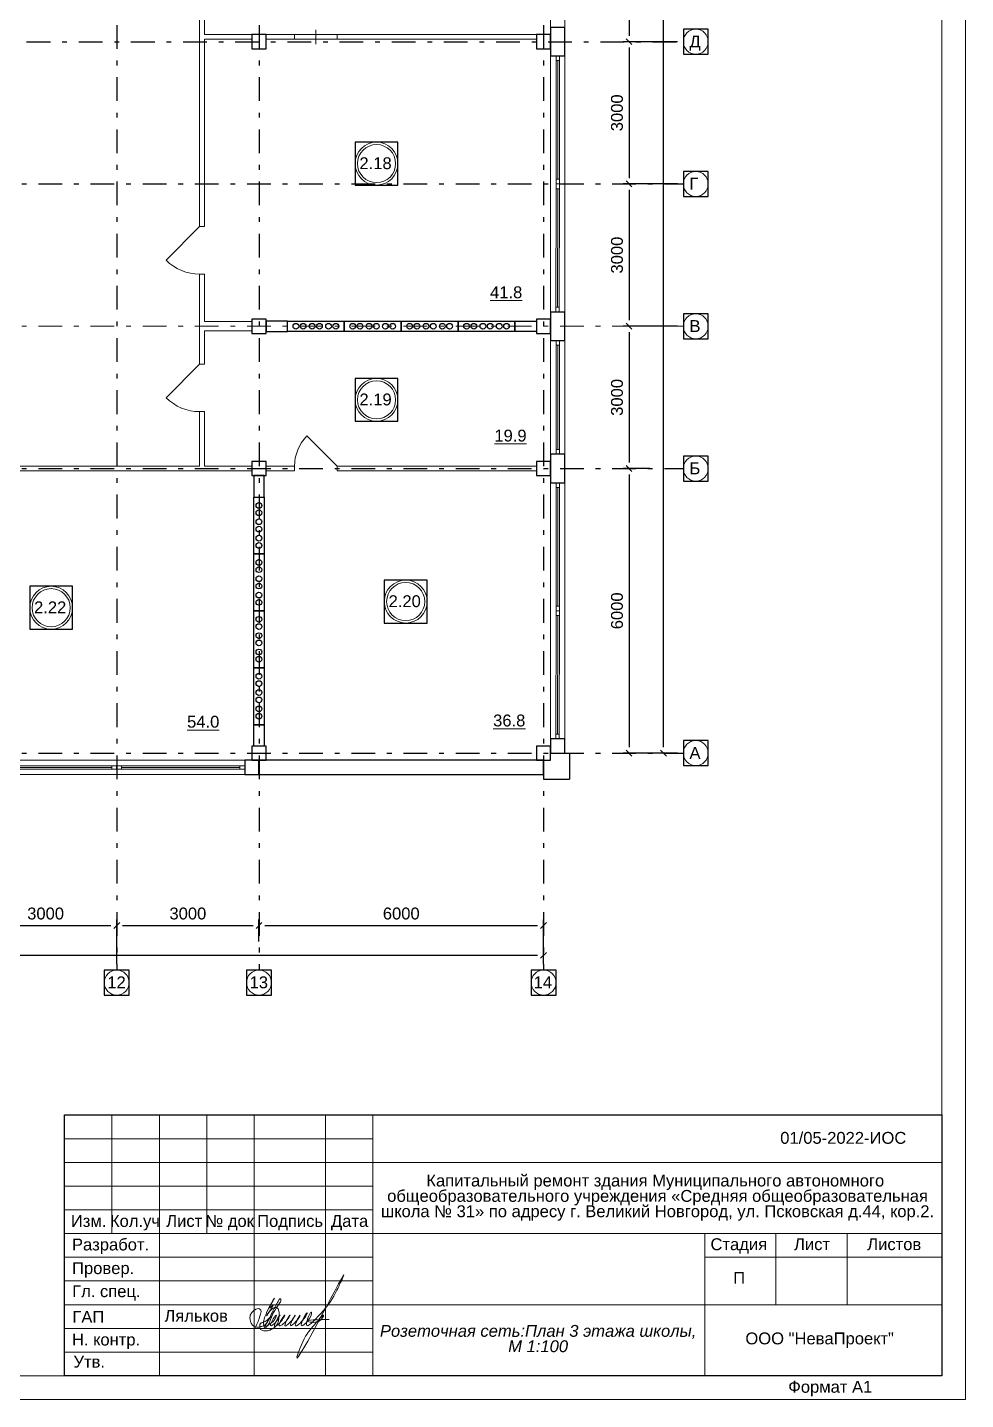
# Model space of a CAD drawing. Header units: metres. Extents: x -5 to 574, y -5 to 79.
# Drawn here: x 450.77 to 470.55, y 0 to 28.93 of the extents above; entities that cross this region are included whole.
import ezdxf
from ezdxf.enums import TextEntityAlignment as Align

# ---------------------------------------------------------------- set-up
doc = ezdxf.new("R2010")
doc.units = ezdxf.units.M
doc.header["$MEASUREMENT"] = 0
doc.linetypes.add('( Dashdot )', pattern=[1.001, 0.5, -0.25, 0.001, -0.25])
doc.linetypes.add('DGN Style 3', pattern=[9.681301, 6.915215, -2.766086])
doc.layers.get('DEFPOINTS').update_dxf_attribs({"lineweight": 0})
doc.layers.add('Level 50', color=7, linetype='Continuous', lineweight=0)
doc.layers.add('Level 63', color=7, linetype='Continuous', lineweight=0)
doc.layers.add('YOLO_STAMP', color=1, linetype='Continuous')
doc.layers.add('YOLO_TABLE', color=1, linetype='Continuous')
doc.styles.add('Arial', font='ariali.ttf')
doc.styles.add('GOST 2.304', font='cs_gost2304.shx')
doc.styles.add('Standard_0', font='arial.ttf')
doc.styles.add('Style-Arial', font='arial.ttf')
doc.dimstyles.get("Standard").update_dxf_attribs({"dimtxt": 0.00018, "dimasz": 0.00018, "dimexe": 0.0002, "dimexo": 0.0625, "dimgap": 9e-05, "dimtad": 0, "dimtih": 1, "dimtoh": 1, "dimdec": 4, "dimlfac": 1000, "dimzin": 0, "dimdsep": 46, "dimtxsty": 'Standard_0', "dimcen": 9e-05, "dimadec": 0, "dimazin": 0, "dimtfac": 1, "dimtdec": 4, "dimtofl": 0, "dimtmove": 0, "dimatfit": 0, "dimfxl": 0.01, "dimfxlon": 1, "dimtolj": 1, "dimtzin": 0, "dimarcsym": 0})

# ---------------------------------------------------------------- blocks, each defined once
blk = doc.blocks.new('*U29')
at = {"color": 7, "linetype": 'Continuous', "lineweight": 0, "flags": 128}
blk.add_lwpolyline([(42.05, 29.7), (42.05, -29.7), (-42.05, -29.7), (-42.05, 29.7), (42.05, 29.7)], close=True, dxfattribs=at)
at = {"layer": 'Level 50', "color": 7, "linetype": 'Continuous', "lineweight": 13}
for p, q in [((41.55, 29.2), (41.55, -29.2)), ((41.55, -29.2), (-41.25, -29.2))]:
    blk.add_line(p, q, dxfattribs=at)
at = {"layer": 'Level 63', "color": 7, "linetype": 'Continuous', "lineweight": 13}
for p, q in [((23.05, -23.7), (41.55, -23.7)), ((23.05, -23.7), (23.05, -29.2)), ((24.05, -23.7), (24.05, -26.2)), ((25.05, -23.7), (25.05, -29.2)), ((26.05, -23.7), (26.05, -26.2)), ((27.05, -23.7), (27.05, -29.2)), ((28.55, -23.7), (28.55, -29.2)), ((29.55, -23.7), (29.55, -29.2)), ((29.55, -24.7), (41.55, -24.7)), ((23.05, -25.7), (29.55, -25.7)), ((23.05, -26.2), (29.55, -26.2)), ((29.55, -26.2), (41.55, -26.2)), ((36.55, -26.7), (41.55, -26.7)), ((29.55, -27.7), (41.55, -27.7))]:
    blk.add_line(p, q, dxfattribs=at)
at = {"layer": 'Level 63', "color": 7, "linetype": 'Continuous', "lineweight": 0}
for p, q in [((23.05, -24.2), (29.55, -24.2)), ((23.05, -24.7), (29.55, -24.7)), ((23.05, -25.2), (29.55, -25.2)), ((23.05, -26.7), (29.55, -26.7)), ((23.05, -27.2), (29.55, -27.2)), ((23.05, -27.7), (29.55, -27.7)), ((23.05, -28.2), (29.55, -28.2)), ((23.05, -28.7), (29.55, -28.7))]:
    blk.add_line(p, q, dxfattribs=at)
at = {"layer": 'Level 63', "color": 7, "linetype": 'Continuous', "lineweight": 13, "flags": 128}
for points in [[(36.55, -26.2), (36.55, -29.2)], [(38.05, -26.2), (38.05, -27.7)], [(39.55, -26.2), (39.55, -27.7)]]:
    blk.add_lwpolyline(points, dxfattribs=at)
at = {"layer": 'Level 63', "color": 7, "linetype": 'Continuous', "lineweight": 0, "style": 'Style-Arial'}
for s, p in [('Изм.', (23.557, -25.935)), ('Кол.уч', (24.534, -25.935)), ('Лист', (25.573, -25.935)), ('№ док', (26.532, -25.935)), ('Подпись', (27.806, -25.935)), ('Дата', (29.061, -25.935)), ('Разработ.', (24.019, -26.431)), ('Стадия', (37.268, -26.425)), ('Лист', (38.813, -26.425)), ('Листов', (40.546, -26.425)), ('Провер.', (23.864, -26.929)), ('Гл. спец.', (23.931, -27.416)), ('ГАП', (23.551, -27.957)), ('Н. контр.', (23.925, -28.435)), ('ООО "НеваПроект"', (38.973, -28.411)), ('Утв.', (23.57, -28.902)), ('Формат А1', (39.197, -29.431))]:
    blk.add_text(s, height=0.25, dxfattribs=at).set_placement(p, align=Align.MIDDLE_CENTER)
blk = doc.blocks.new('_Oblique-1')
at = {"color": 0, "linetype": 'ByBlock', "lineweight": -2}
blk.add_line((0.5, 0.5), (-0.5, -0.5), dxfattribs=at)
blk = doc.blocks.new('*D247')
at = {"color": 0, "linetype": 'Continuous', "lineweight": -2, "transparency": 16777216}
for p, q in [((395.651, 9.181), (395.651, 9.491)), ((395.776, 9.366), (461.526, 9.366)), ((461.651, 9.181), (461.651, 9.491))]:
    blk.add_line(p, q, dxfattribs=at)
at = {"layer": 'DEFPOINTS', "color": 0, "linetype": 'Continuous', "lineweight": 0, "transparency": 16777216}
for p in [(461.651, 9.366), (395.651, 9.056), (461.651, 9.056)]:
    blk.add_point(p, dxfattribs=at)
at = {"color": 0, "linetype": 'Continuous', "lineweight": -2, "transparency": 16777216, "xscale": 0.125, "yscale": 0.125, "zscale": 0.125, "rotation": 180}
blk.add_blockref('_Oblique-1', (395.651, 9.366), dxfattribs=at)
at = {"color": 0, "linetype": 'Continuous', "lineweight": -2, "transparency": 16777216, "xscale": 0.125, "yscale": 0.125, "zscale": 0.125}
blk.add_blockref('_Oblique-1', (461.651, 9.366), dxfattribs=at)
at = {"color": 0, "linetype": 'Continuous', "lineweight": 0, "transparency": 16777216, "insert": (428.651, 9.619), "char_height": 0.25, "attachment_point": 5, "style": 'Style-Arial'}
blk.add_mtext('\\A1;66000', dxfattribs=at)
blk = doc.blocks.new('*D251')
at = {"color": 0, "linetype": 'Continuous', "lineweight": -2, "transparency": 16777216}
for p, q in [((464.475, 55.629), (464.056, 55.629)), ((464.181, 13.754), (464.181, 55.504)), ((464.475, 13.629), (464.056, 13.629))]:
    blk.add_line(p, q, dxfattribs=at)
at = {"layer": 'DEFPOINTS', "color": 0, "linetype": 'Continuous', "lineweight": 0, "transparency": 16777216}
for p in [(464.181, 55.629), (464.6, 55.629), (464.6, 13.629)]:
    blk.add_point(p, dxfattribs=at)
at = {"color": 0, "linetype": 'Continuous', "lineweight": -2, "transparency": 16777216, "xscale": 0.125, "yscale": 0.125, "zscale": 0.125}
for p, rotation in [((464.181, 55.629), 90), ((464.181, 13.629), 270)]:
    blk.add_blockref('_Oblique-1', p, dxfattribs=dict(at, rotation=rotation))
at = {"color": 0, "linetype": 'Continuous', "lineweight": 0, "transparency": 16777216, "insert": (463.929, 34.629), "char_height": 0.25, "attachment_point": 5, "rotation": 90, "style": 'Style-Arial'}
blk.add_mtext('\\A1;42000', dxfattribs=at)
blk = doc.blocks.new('*D477')
at = {"color": 0, "linetype": 'Continuous', "lineweight": -2, "transparency": 16777216}
for p, q in [((464.475, 34.629), (463.329, 34.629)), ((463.454, 34.504), (463.454, 28.754)), ((464.475, 28.629), (463.329, 28.629))]:
    blk.add_line(p, q, dxfattribs=at)
at = {"layer": 'DEFPOINTS', "color": 0, "linetype": 'Continuous', "lineweight": 0, "transparency": 16777216}
for p in [(464.6, 34.629), (463.454, 28.629), (464.6, 28.629)]:
    blk.add_point(p, dxfattribs=at)
at = {"color": 0, "linetype": 'Continuous', "lineweight": -2, "transparency": 16777216, "xscale": 0.125, "yscale": 0.125, "zscale": 0.125}
for p, rotation in [((463.454, 34.629), 90), ((463.454, 28.629), 270)]:
    blk.add_blockref('_Oblique-1', p, dxfattribs=dict(at, rotation=rotation))
at = {"color": 0, "linetype": 'Continuous', "lineweight": 0, "transparency": 16777216, "insert": (463.201, 31.629), "char_height": 0.25, "attachment_point": 5, "rotation": 90, "style": 'Style-Arial'}
blk.add_mtext('\\A1;6000', dxfattribs=at)
blk = doc.blocks.new('*D478')
at = {"color": 0, "linetype": 'Continuous', "lineweight": -2, "transparency": 16777216}
for p, q in [((464.475, 28.629), (463.329, 28.629)), ((463.454, 28.504), (463.454, 25.754)), ((464.475, 25.629), (463.329, 25.629))]:
    blk.add_line(p, q, dxfattribs=at)
at = {"layer": 'DEFPOINTS', "color": 0, "linetype": 'Continuous', "lineweight": 0, "transparency": 16777216}
for p in [(464.6, 28.629), (463.454, 25.629), (464.6, 25.629)]:
    blk.add_point(p, dxfattribs=at)
at = {"color": 0, "linetype": 'Continuous', "lineweight": -2, "transparency": 16777216, "xscale": 0.125, "yscale": 0.125, "zscale": 0.125}
for p, rotation in [((463.454, 28.629), 90), ((463.454, 25.629), 270)]:
    blk.add_blockref('_Oblique-1', p, dxfattribs=dict(at, rotation=rotation))
at = {"color": 0, "linetype": 'Continuous', "lineweight": 0, "transparency": 16777216, "insert": (463.201, 27.129), "char_height": 0.25, "attachment_point": 5, "rotation": 90, "style": 'Style-Arial'}
blk.add_mtext('\\A1;3000', dxfattribs=at)
blk = doc.blocks.new('*D479')
at = {"color": 0, "linetype": 'Continuous', "lineweight": -2, "transparency": 16777216}
for p, q in [((464.475, 25.629), (463.329, 25.629)), ((463.454, 25.504), (463.454, 22.754)), ((464.475, 22.629), (463.329, 22.629))]:
    blk.add_line(p, q, dxfattribs=at)
at = {"layer": 'DEFPOINTS', "color": 0, "linetype": 'Continuous', "lineweight": 0, "transparency": 16777216}
for p in [(464.6, 25.629), (463.454, 22.629), (464.6, 22.629)]:
    blk.add_point(p, dxfattribs=at)
at = {"color": 0, "linetype": 'Continuous', "lineweight": -2, "transparency": 16777216, "xscale": 0.125, "yscale": 0.125, "zscale": 0.125}
for p, rotation in [((463.454, 25.629), 90), ((463.454, 22.629), 270)]:
    blk.add_blockref('_Oblique-1', p, dxfattribs=dict(at, rotation=rotation))
at = {"color": 0, "linetype": 'Continuous', "lineweight": 0, "transparency": 16777216, "insert": (463.201, 24.129), "char_height": 0.25, "attachment_point": 5, "rotation": 90, "style": 'Style-Arial'}
blk.add_mtext('\\A1;3000', dxfattribs=at)
blk = doc.blocks.new('*D480')
at = {"color": 0, "linetype": 'Continuous', "lineweight": -2, "transparency": 16777216}
for p, q in [((464.475, 22.629), (463.329, 22.629)), ((463.454, 22.504), (463.454, 19.754)), ((463.896, 19.629), (463.329, 19.629))]:
    blk.add_line(p, q, dxfattribs=at)
at = {"layer": 'DEFPOINTS', "color": 0, "linetype": 'Continuous', "lineweight": 0, "transparency": 16777216}
for p in [(464.6, 22.629), (463.454, 19.629), (464.021, 19.629)]:
    blk.add_point(p, dxfattribs=at)
at = {"color": 0, "linetype": 'Continuous', "lineweight": -2, "transparency": 16777216, "xscale": 0.125, "yscale": 0.125, "zscale": 0.125}
for p, rotation in [((463.454, 22.629), 90), ((463.454, 19.629), 270)]:
    blk.add_blockref('_Oblique-1', p, dxfattribs=dict(at, rotation=rotation))
at = {"color": 0, "linetype": 'Continuous', "lineweight": 0, "transparency": 16777216, "insert": (463.201, 21.129), "char_height": 0.25, "attachment_point": 5, "rotation": 90, "style": 'Style-Arial'}
blk.add_mtext('\\A1;3000', dxfattribs=at)
blk = doc.blocks.new('*D481')
at = {"color": 0, "linetype": 'Continuous', "lineweight": -2, "transparency": 16777216}
for p, q in [((463.896, 19.629), (463.329, 19.629)), ((463.454, 19.504), (463.454, 13.754)), ((464.475, 13.629), (463.329, 13.629))]:
    blk.add_line(p, q, dxfattribs=at)
at = {"layer": 'DEFPOINTS', "color": 0, "linetype": 'Continuous', "lineweight": 0, "transparency": 16777216}
for p in [(464.021, 19.629), (463.454, 13.629), (464.6, 13.629)]:
    blk.add_point(p, dxfattribs=at)
at = {"color": 0, "linetype": 'Continuous', "lineweight": -2, "transparency": 16777216, "xscale": 0.125, "yscale": 0.125, "zscale": 0.125}
for p, rotation in [((463.454, 19.629), 90), ((463.454, 13.629), 270)]:
    blk.add_blockref('_Oblique-1', p, dxfattribs=dict(at, rotation=rotation))
at = {"color": 0, "linetype": 'Continuous', "lineweight": 0, "transparency": 16777216, "insert": (463.201, 16.629), "char_height": 0.25, "attachment_point": 5, "rotation": 90, "style": 'Style-Arial'}
blk.add_mtext('\\A1;6000', dxfattribs=at)
blk = doc.blocks.new('*D463')
at = {"color": 0, "linetype": 'Continuous', "lineweight": -2, "transparency": 16777216}
for p, q in [((449.651, 9.181), (449.651, 10.119)), ((449.776, 9.994), (452.526, 9.994)), ((452.651, 9.181), (452.651, 10.119))]:
    blk.add_line(p, q, dxfattribs=at)
at = {"layer": 'DEFPOINTS', "color": 0, "linetype": 'Continuous', "lineweight": 0, "transparency": 16777216}
for p in [(452.651, 9.994), (449.651, 9.056), (452.651, 9.056)]:
    blk.add_point(p, dxfattribs=at)
at = {"color": 0, "linetype": 'Continuous', "lineweight": -2, "transparency": 16777216, "xscale": 0.125, "yscale": 0.125, "zscale": 0.125, "rotation": 180}
blk.add_blockref('_Oblique-1', (449.651, 9.994), dxfattribs=at)
at = {"color": 0, "linetype": 'Continuous', "lineweight": -2, "transparency": 16777216, "xscale": 0.125, "yscale": 0.125, "zscale": 0.125}
blk.add_blockref('_Oblique-1', (452.651, 9.994), dxfattribs=at)
at = {"color": 0, "linetype": 'Continuous', "lineweight": 0, "transparency": 16777216, "insert": (451.151, 10.246), "char_height": 0.25, "attachment_point": 5, "style": 'Style-Arial'}
blk.add_mtext('\\A1;3000', dxfattribs=at)
blk = doc.blocks.new('*D464')
at = {"color": 0, "linetype": 'Continuous', "lineweight": -2, "transparency": 16777216}
for p, q in [((452.651, 9.181), (452.651, 10.119)), ((452.776, 9.994), (455.526, 9.994)), ((455.651, 9.656), (455.651, 10.119))]:
    blk.add_line(p, q, dxfattribs=at)
at = {"layer": 'DEFPOINTS', "color": 0, "linetype": 'Continuous', "lineweight": 0, "transparency": 16777216}
for p in [(455.651, 9.994), (455.651, 9.531), (452.651, 9.056)]:
    blk.add_point(p, dxfattribs=at)
at = {"color": 0, "linetype": 'Continuous', "lineweight": -2, "transparency": 16777216, "xscale": 0.125, "yscale": 0.125, "zscale": 0.125, "rotation": 180}
blk.add_blockref('_Oblique-1', (452.651, 9.994), dxfattribs=at)
at = {"color": 0, "linetype": 'Continuous', "lineweight": -2, "transparency": 16777216, "xscale": 0.125, "yscale": 0.125, "zscale": 0.125}
blk.add_blockref('_Oblique-1', (455.651, 9.994), dxfattribs=at)
at = {"color": 0, "linetype": 'Continuous', "lineweight": 0, "transparency": 16777216, "insert": (454.151, 10.246), "char_height": 0.25, "attachment_point": 5, "style": 'Style-Arial'}
blk.add_mtext('\\A1;3000', dxfattribs=at)
blk = doc.blocks.new('*D465')
at = {"color": 0, "linetype": 'Continuous', "lineweight": -2, "transparency": 16777216}
for p, q in [((455.651, 9.656), (455.651, 10.119)), ((455.776, 9.994), (461.526, 9.994)), ((461.651, 9.181), (461.651, 10.119))]:
    blk.add_line(p, q, dxfattribs=at)
at = {"layer": 'DEFPOINTS', "color": 0, "linetype": 'Continuous', "lineweight": 0, "transparency": 16777216}
for p in [(461.651, 9.994), (455.651, 9.531), (461.651, 9.056)]:
    blk.add_point(p, dxfattribs=at)
at = {"color": 0, "linetype": 'Continuous', "lineweight": -2, "transparency": 16777216, "xscale": 0.125, "yscale": 0.125, "zscale": 0.125, "rotation": 180}
blk.add_blockref('_Oblique-1', (455.651, 9.994), dxfattribs=at)
at = {"color": 0, "linetype": 'Continuous', "lineweight": -2, "transparency": 16777216, "xscale": 0.125, "yscale": 0.125, "zscale": 0.125}
blk.add_blockref('_Oblique-1', (461.651, 9.994), dxfattribs=at)
at = {"color": 0, "linetype": 'Continuous', "lineweight": 0, "transparency": 16777216, "insert": (458.651, 10.246), "char_height": 0.25, "attachment_point": 5, "style": 'Style-Arial'}
blk.add_mtext('\\A1;6000', dxfattribs=at)

msp = doc.modelspace()

# ---------------------------------------------------------------- linework, layer by layer
at = {"color": 1, "linetype": '( Dashdot )'}
for p, q in [((452.65116152, 57.57893372), (452.65116152, 9.05551876)), ((455.65116152, 57.57893372), (455.65116152, 9.05551876)), ((461.65116152, 57.57893372), (461.65116152, 9.05551876)), ((449.65116152, 28.62893372), (464.59957361, 28.62893372)), ((392.69957361, 25.62893372), (464.59957361, 25.62893372)), ((392.69957361, 19.62893372), (464.59957361, 19.62893372)), ((392.69957361, 13.62893372), (464.59957361, 13.62893372))]:
    msp.add_line(p, q, dxfattribs=at)
at = {"color": 7, "linetype": 'Continuous', "lineweight": 13}
for p, q in [((454.39957361, 32.72893372), (454.39957361, 24.72893372)), ((454.49957361, 31.52893372), (454.49957361, 28.77893372)), ((454.49957361, 28.67893372), (454.49957361, 24.72893372)), ((456.39957361, 28.77893372), (456.39957361, 28.67893372)), ((457.29957361, 28.77893372), (457.29957361, 28.67893372)), ((454.49957361, 24.72893372), (454.39957361, 24.72893372)), ((454.49957361, 23.72893372), (454.39957361, 23.72893372)), ((454.39957361, 23.72893372), (454.39957361, 21.82893372)), ((454.49957361, 23.72893372), (454.49957361, 22.72893372)), ((454.49957361, 22.52893372), (454.49957361, 21.82893372)), ((454.49957361, 21.82893372), (454.39957361, 21.82893372)), ((454.49957361, 20.82893372), (454.39957361, 20.82893372)), ((454.39957361, 20.82893372), (454.39957361, 19.67893372)), ((454.49957361, 20.82893372), (454.49957361, 19.67893372)), ((457.29957361, 19.67893372), (456.66317751, 20.31532982)), ((456.39957361, 19.67893372), (456.39957361, 19.57893372)), ((457.29957361, 19.67893372), (457.29957361, 19.57893372))]:
    msp.add_line(p, q, dxfattribs=at)
at = {"color": 7, "linetype": 'Continuous', "lineweight": 0}
for p, q in [((456.84957361, 28.87893372), (456.84957361, 28.57893372)), ((452.54957361, 13.32893372), (450.04960433, 13.32673921)), ((455.24957361, 13.32893372), (452.74957361, 13.32893372))]:
    msp.add_line(p, q, dxfattribs=at)
at = {"color": 7, "linetype": 'Continuous', "lineweight": 0, "extrusion": (0, 0, -1)}
for p, q in [((461.94957361, 28.22893372), (461.94957361, 25.72893372)), ((461.94957361, 25.52893372), (461.9473791, 23.02896444)), ((461.94957361, 22.22893372), (461.94957361, 20.02893372)), ((461.94957361, 19.22893372), (461.94957361, 16.72893372)), ((461.94957361, 16.52893372), (461.9473791, 14.02896444))]:
    msp.add_line(p, q, dxfattribs=at)
at = {"color": 7, "lineweight": 13}
for p, q in [((454.39957361, 24.72893372), (453.69246683, 24.02182694)), ((454.39957361, 21.82893372), (453.69246683, 21.12182694))]:
    msp.add_line(p, q, dxfattribs=at)
at = {"color": 1, "linetype": '( Dashdot )', "lineweight": 0}
msp.add_line((392.69957361, 22.62893372), (464.59957361, 22.62893372), dxfattribs=at)
at = {"color": 7, "linetype": 'Continuous', "lineweight": 30}
for p, q in [((462.09957361, 13.62893372), (462.19957361, 13.62893372)), ((462.19957361, 13.62893372), (462.19957361, 13.07893372)), ((461.64957361, 13.17893372), (461.64957361, 13.07893372)), ((461.64957361, 13.07893372), (462.19957361, 13.07893372))]:
    msp.add_line(p, q, dxfattribs=at)
at = {"color": 7, "linetype": 'Continuous', "lineweight": 0, "flags": 128}
for points in [[(462.09957361, 28.92893372), (462.09957361, 34.32893372), (461.79957361, 34.32893372), (461.79957361, 28.92893372), (462.09957361, 28.92893372)], [(456.39957361, 28.77893372), (457.29957361, 28.77893372), (457.29957361, 28.67893372), (456.39957361, 28.67893372), (456.39957361, 28.77893372)], [(462.09957361, 22.92893372), (462.09957361, 28.32893372), (461.79957361, 28.32893372), (461.79957361, 22.92893372), (462.09957361, 22.92893372)], [(461.79957361, 22.32893372), (461.79957361, 19.92893372), (462.09957361, 19.92893372), (462.09957361, 22.32893372), (461.79957361, 22.32893372)], [(462.09957361, 13.92893372), (462.09957361, 19.32893372), (461.79957361, 19.32893372), (461.79957361, 13.92893372), (462.09957361, 13.92893372)], [(449.94957361, 13.47893372), (455.34957361, 13.47893372), (455.34957361, 13.17893372), (449.94957361, 13.17893372), (449.94957361, 13.47893372)], [(450.04957361, 13.36173918), (452.54957361, 13.36393372), (452.54963506, 13.29393377), (450.04963506, 13.29173923), (450.04957361, 13.36173918)], [(452.74957361, 13.36393372), (455.24957361, 13.36393372), (455.24957361, 13.29393372), (452.74957361, 13.29393372), (452.74957361, 13.36393372)]]:
    msp.add_lwpolyline(points, close=True, dxfattribs=at)
at = {"color": 7, "linetype": 'Continuous', "lineweight": 13, "flags": 128}
for points in [[(454.49957361, 28.77893372), (455.49957361, 28.77893372), (455.49957361, 28.67893372), (454.49957361, 28.67893372)], [(456.39957361, 28.67893372), (455.79957361, 28.67893372), (455.79957361, 28.77893372), (456.39957361, 28.77893372)], [(457.29957361, 28.77893372), (461.49957361, 28.77893372), (461.49957361, 28.67893372), (457.29957361, 28.67893372)], [(454.49957361, 22.72893372), (455.49957361, 22.72893372), (455.49957361, 22.52893372), (454.49957361, 22.52893372)], [(454.39957361, 19.67893372), (449.79957361, 19.67893372)], [(449.79957361, 19.57893372), (455.49957361, 19.57893372), (455.49957361, 19.67893372), (454.49957361, 19.67893372)], [(456.39957361, 19.57893372), (455.79957361, 19.57893372), (455.79957361, 19.67893372), (456.39957361, 19.67893372)], [(457.29957361, 19.67893372), (461.49957361, 19.67893372), (461.49957361, 19.57893372), (457.29957361, 19.57893372)]]:
    msp.add_lwpolyline(points, dxfattribs=at)
at = {"color": 7, "linetype": 'Continuous', "lineweight": 30, "flags": 128}
for points in [[(455.49957361, 28.77893372), (455.49957361, 28.47893372), (455.79957361, 28.47893372), (455.79957361, 28.77893372), (455.49957361, 28.77893372)], [(461.49957361, 28.77893372), (461.49957361, 28.47893372), (461.79957361, 28.47893372), (461.79957361, 28.77893372), (461.49957361, 28.77893372)], [(462.09957361, 28.32893372), (462.09957361, 28.92893372), (461.79957361, 28.92893372), (461.79957361, 28.32893372), (462.09957361, 28.32893372)], [(462.09957361, 22.32893372), (462.09957361, 22.92893372), (461.79957361, 22.92893372), (461.79957361, 22.32893372), (462.09957361, 22.32893372)], [(455.49957361, 22.77893372), (455.49957361, 22.47893372), (455.79957361, 22.47893372), (455.79957361, 22.77893372), (455.49957361, 22.77893372)], [(456.24957361, 22.51893372), (456.24957361, 22.73893372), (455.79957361, 22.73893372), (455.79957361, 22.51893372), (456.24957361, 22.51893372)], [(457.44957361, 22.51893372), (456.24957361, 22.51893372), (456.24957361, 22.73893372), (457.44957361, 22.73893372), (457.44957361, 22.51893372)], [(458.64957361, 22.51893372), (457.44957361, 22.51893372), (457.44957361, 22.73893372), (458.64957361, 22.73893372), (458.64957361, 22.51893372)], [(459.84957361, 22.51893372), (458.64957361, 22.51893372), (458.64957361, 22.73893372), (459.84957361, 22.73893372), (459.84957361, 22.51893372)], [(461.04957361, 22.51893372), (459.84957361, 22.51893372), (459.84957361, 22.73893372), (461.04957361, 22.73893372), (461.04957361, 22.51893372)], [(461.04957361, 22.51893372), (461.04957361, 22.73893372), (461.49957361, 22.73893372), (461.49957361, 22.51893372), (461.04957361, 22.51893372)], [(461.49957361, 22.77893372), (461.49957361, 22.47893372), (461.79957361, 22.47893372), (461.79957361, 22.77893372), (461.49957361, 22.77893372)], [(455.49957361, 19.77893372), (455.49957361, 19.47893372), (455.79957361, 19.47893372), (455.79957361, 19.77893372), (455.49957361, 19.77893372)], [(461.49957361, 19.77893372), (461.49957361, 19.47893372), (461.79957361, 19.47893372), (461.79957361, 19.77893372), (461.49957361, 19.77893372)], [(462.09957361, 19.32893372), (462.09957361, 19.92893372), (461.79957361, 19.92893372), (461.79957361, 19.32893372), (462.09957361, 19.32893372)], [(455.53957361, 19.02893372), (455.75957361, 19.02893372), (455.75957361, 19.47893372), (455.53957361, 19.47893372), (455.53957361, 19.02893372)], [(455.53957361, 17.82893372), (455.53957361, 19.02893372), (455.75957361, 19.02893372), (455.75957361, 17.82893372), (455.53957361, 17.82893372)], [(455.53957361, 16.62893372), (455.53957361, 17.82893372), (455.75957361, 17.82893372), (455.75957361, 16.62893372), (455.53957361, 16.62893372)], [(455.53957361, 15.42893372), (455.53957361, 16.62893372), (455.75957361, 16.62893372), (455.75957361, 15.42893372), (455.53957361, 15.42893372)], [(455.53957361, 14.22893372), (455.53957361, 15.42893372), (455.75957361, 15.42893372), (455.75957361, 14.22893372), (455.53957361, 14.22893372)], [(455.53957361, 14.22893372), (455.75957361, 14.22893372), (455.75957361, 13.77893372), (455.53957361, 13.77893372), (455.53957361, 14.22893372)], [(461.79957361, 13.62893372), (462.09957361, 13.62893372), (462.09957361, 13.92893372), (461.79957361, 13.92893372), (461.79957361, 13.62893372)], [(455.49957361, 13.77893372), (455.49957361, 13.47893372), (455.79957361, 13.47893372), (455.79957361, 13.77893372), (455.49957361, 13.77893372)], [(461.49957361, 13.77893372), (461.49957361, 13.47893372), (461.79957361, 13.47893372), (461.79957361, 13.77893372), (461.49957361, 13.77893372)], [(455.34957361, 13.17893372), (455.64957361, 13.17893372), (455.64957361, 13.47893372), (455.34957361, 13.47893372), (455.34957361, 13.17893372)], [(461.64957361, 13.47893372), (455.64957361, 13.47893372), (455.64957361, 13.17893372), (461.64957361, 13.17893372), (461.64957361, 13.47893372)]]:
    msp.add_lwpolyline(points, close=True, dxfattribs=at)
at = {"color": 7, "linetype": 'Continuous', "lineweight": 13, "extrusion": (0, 0, -1), "flags": 128}
for points in [[(-461.98457361, 28.22893372), (-461.98457361, 28.32893372), (-461.91457361, 28.32893372), (-461.91457361, 28.22893372), (-461.98457361, 28.22893372)], [(-461.98457361, 25.62893372), (-461.98457361, 25.72893372), (-461.91457361, 25.72893372), (-461.91457361, 25.62893372), (-461.98457361, 25.62893372)], [(-461.98457361, 25.52893372), (-461.98457361, 25.62893372), (-461.91457361, 25.62893372), (-461.91457361, 25.52893372), (-461.98457361, 25.52893372)], [(-461.98237907, 22.92893372), (-461.98237907, 23.02893372), (-461.91237907, 23.02893372), (-461.91237907, 22.92893372), (-461.98237907, 22.92893372)], [(-461.98457361, 22.22893372), (-461.98457361, 22.32893372), (-461.91457361, 22.32893372), (-461.91457361, 22.22893372), (-461.98457361, 22.22893372)], [(-461.98457361, 19.92893372), (-461.98457361, 20.02893372), (-461.91457361, 20.02893372), (-461.91457361, 19.92893372), (-461.98457361, 19.92893372)], [(-461.98457361, 19.22893372), (-461.98457361, 19.32893372), (-461.91457361, 19.32893372), (-461.91457361, 19.22893372), (-461.98457361, 19.22893372)], [(-461.98457361, 16.62893372), (-461.98457361, 16.72893372), (-461.91457361, 16.72893372), (-461.91457361, 16.62893372), (-461.98457361, 16.62893372)], [(-461.98457361, 16.52893372), (-461.98457361, 16.62893372), (-461.91457361, 16.62893372), (-461.91457361, 16.52893372), (-461.98457361, 16.52893372)], [(-461.98237907, 13.92893372), (-461.98237907, 14.02893372), (-461.91237907, 14.02893372), (-461.91237907, 13.92893372), (-461.98237907, 13.92893372)]]:
    msp.add_lwpolyline(points, close=True, dxfattribs=at)
at = {"color": 7, "linetype": 'Continuous', "lineweight": 0, "extrusion": (0, 0, -1), "flags": 128}
for points in [[(-461.98457361, 25.72893372), (-461.98457361, 28.22893372), (-461.91457361, 28.22893372), (-461.91457361, 25.72893372), (-461.98457361, 25.72893372)], [(-461.98237907, 23.02893372), (-461.98457361, 25.52893372), (-461.91457366, 25.52899517), (-461.91237913, 23.02899517), (-461.98237907, 23.02893372)], [(-461.91457361, 22.22893372), (-461.91457361, 20.02893372), (-461.98457361, 20.02893372), (-461.98457361, 22.22893372), (-461.91457361, 22.22893372)], [(-461.98457361, 16.72893372), (-461.98457361, 19.22893372), (-461.91457361, 19.22893372), (-461.91457361, 16.72893372), (-461.98457361, 16.72893372)], [(-461.98237907, 14.02893372), (-461.98457361, 16.52893372), (-461.91457366, 16.52899517), (-461.91237913, 14.02899517), (-461.98237907, 14.02893372)]]:
    msp.add_lwpolyline(points, close=True, dxfattribs=at)
at = {"color": 7, "linetype": 'Continuous', "lineweight": 13, "flags": 128}
for points in [[(452.54957361, 13.36393372), (452.64957361, 13.36393372), (452.64957361, 13.29393372), (452.54957361, 13.29393372), (452.54957361, 13.36393372)], [(452.64957361, 13.36393372), (452.74957361, 13.36393372), (452.74957361, 13.29393372), (452.64957361, 13.29393372), (452.64957361, 13.36393372)], [(455.24957361, 13.36393372), (455.34957361, 13.36393372), (455.34957361, 13.29393372), (455.24957361, 13.29393372), (455.24957361, 13.36393372)]]:
    msp.add_lwpolyline(points, close=True, dxfattribs=at)
at = {"color": 7, "linetype": 'Continuous', "lineweight": 13}
for centre, radius in [((464.86292905, 28.62893372), 0.26335544), ((458.12975116, 26.05834784), 0.45201344), ((458.12975116, 26.05834784), 0.40201344), ((464.86292905, 25.62893372), 0.26335544), ((464.86292905, 22.62893372), 0.26335544), ((458.12975116, 21.07760737), 0.45201344), ((458.12975116, 21.07760737), 0.40201344), ((464.86292905, 19.62893372), 0.26335544), ((451.26824316, 16.6948906), 0.45201344), ((451.26824316, 16.6948906), 0.40201344), ((458.74464383, 16.82441077), 0.45201344), ((458.74464383, 16.82441077), 0.40201344), ((464.86292905, 13.62893372), 0.26335544), ((452.65116152, 8.79216332), 0.26335544), ((455.65116152, 8.79216332), 0.26335544), ((461.65116152, 8.79216332), 0.26335544)]:
    msp.add_circle(centre, radius, dxfattribs=at)
at = {"color": 7, "linetype": 'Continuous', "lineweight": 30}
for centre in [(456.42832218, 22.62893372), (456.58191033, 22.62893372), (456.77277953, 22.62893372), (456.92636769, 22.62893372), (457.11723689, 22.62893372), (457.27082504, 22.62893372), (457.62832218, 22.62893372), (457.78191033, 22.62893372), (457.97277953, 22.62893372), (458.12636769, 22.62893372), (458.31723689, 22.62893372), (458.47082504, 22.62893372), (458.82832218, 22.62893372), (458.98191033, 22.62893372), (459.17277953, 22.62893372), (459.32636769, 22.62893372), (459.51723689, 22.62893372), (459.67082504, 22.62893372), (460.02832218, 22.62893372), (460.18191033, 22.62893372), (460.37277953, 22.62893372), (460.52636769, 22.62893372), (460.71723689, 22.62893372), (460.87082504, 22.62893372), (455.64957361, 18.85018515), (455.64957361, 18.69659699), (455.64957361, 18.5057278), (455.64957361, 18.35213964), (455.64957361, 18.16127044), (455.64957361, 18.00768229), (455.64957361, 17.65018515), (455.64957361, 17.49659699), (455.64957361, 17.3057278), (455.64957361, 17.15213964), (455.64957361, 16.96127044), (455.64957361, 16.80768229), (455.64957361, 16.45018515), (455.64957361, 16.29659699), (455.64957361, 16.1057278), (455.64957361, 15.95213964), (455.64957361, 15.76127044), (455.64957361, 15.60768229), (455.64957361, 15.25018515), (455.64957361, 15.09659699), (455.64957361, 14.9057278), (455.64957361, 14.75213964), (455.64957361, 14.56127044), (455.64957361, 14.40768229)]:
    msp.add_circle(centre, 0.06, dxfattribs=at)
at = {"color": 7, "lineweight": 0}
for centre in [(454.39957361, 24.72893372), (454.39957361, 21.82893372)]:
    msp.add_arc(centre, 1, 225, 270, dxfattribs=at)
at = {"color": 7, "linetype": 'Continuous', "lineweight": 0}
msp.add_arc((457.29957361, 19.67893372), 0.9, 135, 180, dxfattribs=at)
at = {"color": 5, "linetype": 'Continuous', "lineweight": 0}
msp.add_spline([(455.56169233, 1.4992454), (455.66435773, 1.73406322), (455.68954109, 1.82804878), (455.68954109, 1.88125269), (455.65831375, 1.91248003), (455.60903348, 1.91248003), (455.53168721, 1.86782414), (455.47693469, 1.79803581), (455.46248302, 1.75764748), (455.46248302, 1.68903087), (455.47953051, 1.62540877), (455.52236739, 1.56471113), (455.57162935, 1.53626972), (455.63839197, 1.5251266), (455.70644413, 1.54336112), (455.76492024, 1.56995725), (455.80502728, 1.60095703), (455.87639105, 1.72456271), (455.94258496, 1.86062621), (455.99631044, 1.97105399), (456.05253987, 2.06844622), (456.08975333, 2.12060714), (456.10711739, 2.12525983), (456.11381088, 2.10027938), (456.10279884, 2.05918188), (456.070326, 2.01434168), (455.87909902, 1.64591106), (455.81833102, 1.5406578), (455.77281671, 1.5143801), (455.76064331, 1.53546504), (455.75498998, 1.55656353), (455.74749786, 1.63203422), (455.78062151, 1.75565336), (455.87546359, 1.96234644), (455.97372576, 2.1325415), (455.87667204, 1.93522868), (455.93981447, 1.99082178), (455.81104225, 1.76778176), (455.91179262, 1.89830592), (455.98596362, 1.94112857), (456.04220947, 1.92605754), (456.06900809, 1.86592899), (456.07691845, 1.76900848), (456.00613933, 1.5461885), (455.9183721, 1.48189971), (455.8538131, 1.45496644), (455.75460811, 1.45121434), (455.68582963, 1.48037544), (455.67331476, 1.50205183), (455.66575847, 1.55266643), (455.67952636, 1.60404892), (455.75524186, 1.6316332), (455.90814423, 1.76860658), (455.79265042, 1.54137809), (455.85210867, 1.57570633), (456.006346, 1.72994366), (456.01846505, 1.7751726), (455.89329773, 1.55837643), (456.02626306, 1.65936198), (456.09462025, 1.7822717), (455.97726552, 1.54924386), (456.13913257, 1.67684114), (456.19759029, 1.7822717), (456.07438429, 1.56469383), (456.24049519, 1.67070074), (456.30697345, 1.7822717), (456.19717965, 1.56242082), (456.36705226, 1.69891566), (456.41456338, 1.7822717), (456.31294685, 1.56562099), (456.51053839, 1.75766244), (456.5154086, 1.76987816), (456.41694036, 1.57756973), (456.66109886, 1.80453061), (456.66376408, 1.81447734), (456.53968027, 1.57401588), (456.75875062, 1.80462271), (456.75875062, 1.83356778), (456.64954173, 1.58573086), (456.94979657, 1.81058741), (457.29385534, 2.30366463), (457.42881033, 2.594185), (456.45131036, 0.90110538), (456.63442292, 1.33308601), (456.85915802, 1.62367786), (457.01230006, 1.77681991), (456.9566826, 1.68048762), (456.68661731, 1.64811783), (457.12931645, 1.6906818)], degree=3, dxfattribs=at)
at = {"layer": 'YOLO_STAMP'}
msp.add_lwpolyline([(451.55116152, 5.99998996), (470.05116152, 5.99998996), (470.05116152, 0.49998996), (451.55116152, 0.49998996)], close=True, dxfattribs=at)
at = {"layer": 'YOLO_TABLE'}
for points in [[(464.59957361, 28.36557827), (465.1262845, 28.36557827), (465.1262845, 28.89228916), (464.59957361, 28.89228916)], [(457.67773772, 25.60633439), (458.58176461, 25.60633439), (458.58176461, 26.51036128), (457.67773772, 26.51036128)], [(464.59957361, 25.36557827), (465.1262845, 25.36557827), (465.1262845, 25.89228916), (464.59957361, 25.89228916)], [(464.59957361, 22.36557827), (465.1262845, 22.36557827), (465.1262845, 22.89228916), (464.59957361, 22.89228916)], [(457.67773772, 20.62559392), (458.58176461, 20.62559392), (458.58176461, 21.52962081), (457.67773772, 21.52962081)], [(464.59957361, 19.36557827), (465.1262845, 19.36557827), (465.1262845, 19.89228916), (464.59957361, 19.89228916)], [(450.81622972, 16.24287716), (451.7202566, 16.24287716), (451.7202566, 17.14690404), (450.81622972, 17.14690404)], [(458.29263039, 16.37239733), (459.19665727, 16.37239733), (459.19665727, 17.27642421), (458.29263039, 17.27642421)], [(464.59957361, 13.36557827), (465.1262845, 13.36557827), (465.1262845, 13.89228916), (464.59957361, 13.89228916)], [(452.38780608, 8.52880787), (452.91451697, 8.52880787), (452.91451697, 9.05551876), (452.38780608, 9.05551876)], [(455.38780608, 8.52880787), (455.91451697, 8.52880787), (455.91451697, 9.05551876), (455.38780608, 9.05551876)], [(461.38780608, 8.52880787), (461.91451697, 8.52880787), (461.91451697, 9.05551876), (461.38780608, 9.05551876)]]:
    msp.add_lwpolyline(points, close=True, dxfattribs=at)

# ---------------------------------------------------------------- block references
at = {"layer": 'Level 50', "color": 7, "linetype": 'Continuous', "lineweight": 13}
msp.add_blockref('*U29', (428.50114958, 29.69999445), dxfattribs=at)

# ---------------------------------------------------------------- texts
at = {"color": 7, "linetype": 'Continuous', "lineweight": 30, "style": 'Style-Arial'}
for s, p in [('Д', (464.72883755, 28.75819635)), ('Г', (464.72883755, 25.75819635)), ('В', (464.72883755, 22.75819635)), ('Б', (464.72883755, 19.75819635)), ('А', (464.72883755, 13.75819635)), ('12', (452.45247692, 8.92142595)), ('13', (455.45247692, 8.92142595)), ('14', (461.44188524, 8.92142595))]:
    msp.add_text(s, height=0.25, dxfattribs=at).set_placement(p, align=Align.TOP_LEFT)
at = {"color": 7, "linetype": 'Continuous', "lineweight": 13, "style": 'Style-Arial'}
for s, p in [('2.18', (457.76907279, 26.19109747)), ('%%u41.8%%U', (460.52349407, 23.46949071)), ('2.19', (457.76907279, 21.210357)), ('%%u19.9%%U', (460.61472556, 20.44833858)), ('2.22', (450.90756479, 16.82764024)), ('2.20', (458.38396546, 16.95716041)), ('%%u54.0%%U', (454.1347282, 14.41604291)), ('%%u36.8%%U', (460.58810629, 14.44241687))]:
    msp.add_text(s, height=0.25, dxfattribs=at).set_placement(p, align=Align.TOP_LEFT)
at = {"color": 7, "linetype": 'Continuous', "lineweight": 0, "style": 'Style-Arial'}
msp.add_text('01/05-2022-ИОС', height=0.25, dxfattribs=at).set_placement((466.64335677, 5.6423375), align=Align.TOP_LEFT)
at = {"color": 7, "lineweight": 13, "style": 'Style-Arial'}
msp.add_text('Ляльков', height=0.25, dxfattribs=at).set_placement((453.6577289, 1.89125248), align=Align.TOP_LEFT)
at = {"color": 18, "linetype": 'DGN Style 3', "lineweight": 0, "true_color": 0x000000, "insert": (464.00762704, 4.74239135), "char_height": 0.25, "attachment_point": 2, "line_spacing_factor": 0.776524, "style": 'Style-Arial'}
msp.add_mtext('\\pt0.260417;Капитальный ремонт здания Муниципального автономного\\P общеобразовательного учреждения «Средняя общеобразовательная\\P школа № 31» по адресу г. Великий Новгород, ул. Псковская д.44, кор.2.\\P\\P', dxfattribs=at)
at = {"color": 7, "linetype": 'Continuous', "lineweight": 0, "insert": (465.77676757, 2.56670306), "char_height": 0.25, "attachment_point": 5, "line_spacing_factor": 0.72, "style": 'GOST 2.304'}
msp.add_mtext('\\fArial|b0|i0|c204204|p39;П', dxfattribs=at)
at = {"color": 7, "linetype": 'Continuous', "lineweight": 13, "insert": (461.53727555, 1.57280489), "char_height": 0.25, "width": 6.8082066547, "attachment_point": 2, "line_spacing_factor": 0.776524, "style": 'Arial'}
msp.add_mtext('{\\C0;Розеточная сеть:План 3 этажа школы, М 1:100}', dxfattribs=at)

# ---------------------------------------------------------------- dimensions: what is measured, and where the dimension line sits
at = {"color": 5, "linetype": 'Continuous', "lineweight": 0}
for base, p1, p2, angle, picture, middle in [((464.18139873, 55.62893372), (464.59957361, 13.62893372), (464.59957361, 55.62893372), 90, '*D251', (463.92875548, 34.62893372)), ((463.45400042, 28.62893372), (464.59957361, 34.62893372), (464.59957361, 28.62893372), 270, '*D477', (463.20135717, 31.62893372)), ((463.45400042, 25.62893372), (464.59957361, 28.62893372), (464.59957361, 25.62893372), 270, '*D478', (463.20127191, 27.12893372)), ((463.45400042, 22.62893372), (464.59957361, 25.62893372), (464.59957361, 22.62893372), 270, '*D479', (463.20127191, 24.12893372)), ((463.45400042, 19.62893372), (464.59957361, 22.62893372), (464.02057361, 19.62893372), 270, '*D480', (463.20127191, 21.12893372)), ((463.45400042, 13.62893372), (464.02057361, 19.62893372), (464.59957361, 13.62893372), 270, '*D481', (463.20135717, 16.62893372))]:
    dim = msp.add_linear_dim(base=base, p1=p1, p2=p2, angle=angle, dimstyle='Standard', override={"dimtxt": 0.25, "dimasz": 0.125, "dimexe": 0.125, "dimexo": 0.125, "dimgap": 0.125, "dimtad": 1, "dimtih": 0, "dimtoh": 0, "dimzin": 11, "dimtxsty": 'Style-Arial', "dimblk": '_Oblique-1', "dimfxlon": 0, "dimfrac": 2, "dimtzin": 11}, dxfattribs=at)
    dim.commit()
    dim.dimension.update_dxf_attribs({"geometry": picture, "text_midpoint": middle})
for base, p1, p2, picture, middle in [((452.65116152, 9.99357046), (449.65116152, 9.05551876), (452.65116152, 9.05551876), '*D463', (451.15116152, 10.24629898)), ((455.65116152, 9.99357046), (452.65116152, 9.05551876), (455.65116152, 9.53093372), '*D464', (454.15116152, 10.24629898)), ((461.65116152, 9.99357046), (455.65116152, 9.53093372), (461.65116152, 9.05551876), '*D465', (458.65116152, 10.24621371)), ((461.6511615243, 9.3664462328), (395.6511615243, 9.0555187597), (461.6511615243, 9.0555187597), '*D247', (428.6511615243, 9.6190894798))]:
    dim = msp.add_linear_dim(base=base, p1=p1, p2=p2, dimstyle='Standard', override={"dimtxt": 0.25, "dimasz": 0.125, "dimexe": 0.125, "dimexo": 0.125, "dimgap": 0.125, "dimtad": 1, "dimtih": 0, "dimtoh": 0, "dimzin": 11, "dimtxsty": 'Style-Arial', "dimblk": '_Oblique-1', "dimfxlon": 0, "dimfrac": 2, "dimtzin": 11}, dxfattribs=at)
    dim.commit()
    dim.dimension.update_dxf_attribs({"geometry": picture, "text_midpoint": middle})

doc.saveas('drawing.dxf')
